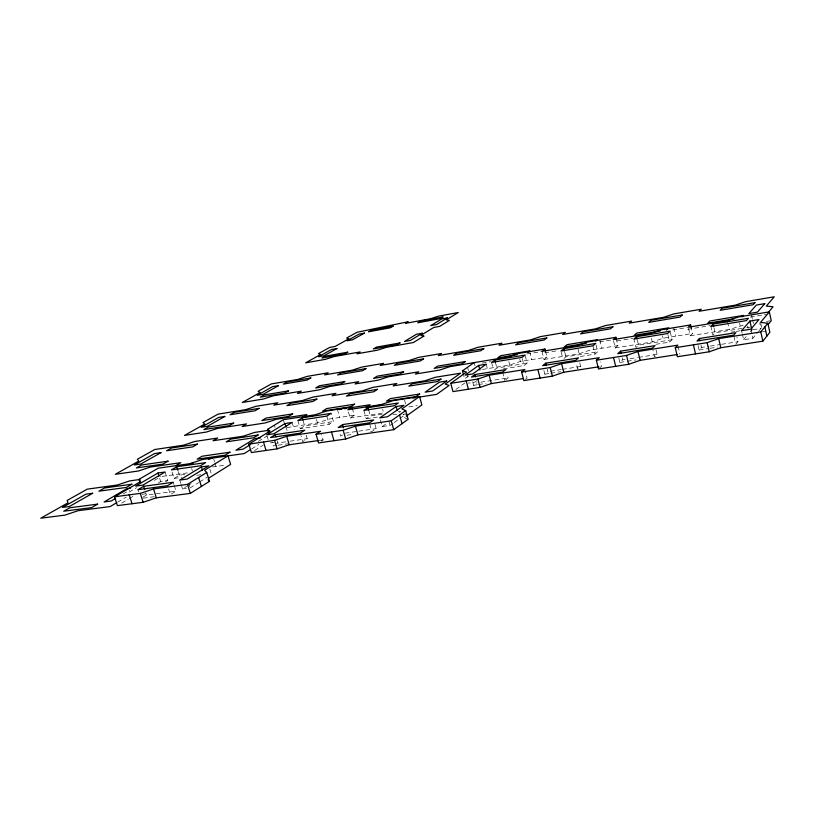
<?xml version="1.0" encoding="UTF-8"?>
<svg xmlns="http://www.w3.org/2000/svg" width="815" height="815" viewBox="0 0 815 815"><rect width="100%" height="100%" fill="white"/><g stroke="black" fill="none" stroke-linecap="round" stroke-linejoin="round"><path stroke-width="0.61" stroke-dasharray="4.08 3.06" d="M742.343 334.079L743.626 339.743L752.887 338.276L757.726 332.377M758.541 331.399L760.966 328.445L759.723 322.893M743.626 339.743L746.632 336.157M750.391 331.695L751.899 329.902M735.772 344.276L737.942 341.73L736.913 337.196M698.068 345.519L699.117 350.022L701.481 347.465L709.03 346.273M741.894 328.435L715.091 332.764L712.891 335.148L710.884 326.438M688.573 328.445L690.285 335.78L692.577 333.437L691.161 327.365M656.106 350.032L657.155 354.444L654.557 356.99L652.978 350.348M655.943 344.307L669.665 342.096L672.08 339.712L670.073 331.196M618.819 358.05L619.879 362.42L622.65 359.863L625.115 359.476M672.08 339.712L638.573 345.132L635.995 347.516L633.948 339.05M599.249 368.329L601.419 366.383L600.339 362.023M613.532 340.792L615.284 347.923L617.933 345.58L616.486 339.672M579.74 362.807L580.657 366.475L577.692 369.032L576.154 362.889M580.239 356.491L594.991 354.118L597.762 351.723L595.704 343.441M543.9 370.54L544.827 374.177L547.945 371.62L547.334 369.205M563.99 358.457L565.936 356.868L597.762 351.723M525.451 379.291L527.081 377.997L525.196 370.733M541.965 351.367L544.033 359.466L547.008 357.113L545.836 352.508M505.646 379.8L508.122 377.885L507.185 374.319M503.405 368.849L524.065 365.528L527.152 363.133L525.074 355.065M472.69 381.787L473.637 385.322L477.07 382.775M494.491 369.816L496.895 368.023L527.152 363.133M476.856 380.697L474.951 382.103L468.421 383.132M455.931 389.458L464.764 383.009M468.645 375.949L464.601 378.873L463.684 375.43M380.35 420.061L382.184 426.581L390.09 425.42L393.125 423.26M394.144 422.537L406.328 413.857L402.997 414.356M382.184 426.581L387.308 422.965M374.92 424.289L376.153 428.639L371.895 431.634L369.389 431.991M342.432 434.955L340.67 436.157L339.427 431.838M363.887 410.403L366.261 418.757L370.356 415.976L382.48 414.142M321.283 441.088L323.097 439.876L321.538 434.497M348.474 412.095L350.144 417.963L354.27 415.232L352.6 409.385M306.175 435.057L307.235 438.684L302.691 441.659L300.908 435.587M297.893 420.53L300.287 428.67L329.189 424.33L333.427 421.549L331.063 413.358M274.971 444.756L277.762 442.983L288.816 441.373M300.287 428.67L304.637 425.899L333.427 421.549M254.575 450.552L263.031 445.245M251.611 448.943L258.783 444.47M190.027 487.951L198.626 482.592M199.695 481.92L207.214 477.233M181.134 484.507L182.529 488.939L186.839 486.27M187.919 485.597L191.158 483.59M174.257 485.608L176.009 491.15L170.396 494.613L168.634 489.041M258.345 441.373L266.913 436.076M142.666 497.344L146.476 495.051L176.009 491.15M172.057 472.038L174.074 478.425L179.392 475.216L186.93 474.177M165.689 481.797L167.798 480.534L165.109 471.997M158.548 482.775L160.667 481.512L167.798 480.534M121.741 503.059L128.21 499.208M129.29 498.566L133.609 495.989M117.645 502.142L126.213 497.069M154.371 480.402L160.85 476.571M129.096 492.117L136.635 487.676M123.136 494.022L129.646 490.192M690.285 335.78L729.293 329.464L743.769 325.114M615.284 347.923L652.295 341.933L663.084 338.235L692.577 333.437M544.033 359.466L579.2 353.771L589.917 350.134L617.933 345.58M286.89 427.539L317.493 422.904L328.893 419.093L354.27 415.232M482.47 369.429L509.742 365.018L520.367 361.442L547.008 357.113M526.714 353.985L541.567 351.54M599.524 341.974L612.065 339.906M672.732 329.902L687.493 327.467M750.37 317.096L766.66 314.407M482.174 363.082L490.61 361.697M544.848 352.783L558.866 350.481M616.935 340.935L632.848 338.327M687.697 329.311L710.262 325.603M766.497 321.416L770.063 320.835M746.764 327.65L750.421 327.06M731.259 332.184L734.926 331.593M736.159 331.399L741.059 330.615M753.029 329.718L760.966 328.445M480.799 382.184L508.122 377.885M550.37 371.243L561.27 369.521M562.482 369.327L580.657 366.475M630.046 358.702L637.432 357.541M638.665 357.347L657.155 354.444M710.283 346.08L720.338 344.501M721.601 344.297L737.942 341.73M473.637 385.322L477.376 384.741M478.629 384.548L486.107 383.376M544.827 374.177L549.697 373.413M550.92 373.219L560.649 371.701M619.879 362.42L626.073 361.453M627.316 361.259L635.985 359.904M699.117 350.022L708.887 348.484M710.11 348.3L717.445 347.149M408.906 406.909L417.158 405.656M350.144 417.963L383.651 412.889L382.643 409.324M398.25 411.769L400.674 411.402L396.701 414.193L393.054 414.733M366.261 418.757L378.435 416.934M270.427 442.922L274.034 442.392M290.048 441.19L307.235 438.684M345.061 433.173L357.5 431.359M358.743 431.176L376.153 428.639M276.805 445.408L273.106 445.937L272.037 442.341M278.037 445.224L287.899 443.798M346.915 435.251L353.16 434.344M319.337 440.416L323.097 439.876M212.379 466.954L225.745 465.09M162.083 476.398L187.858 472.812M174.074 478.425L181.633 477.386M196.761 475.308L201.804 474.615M142.054 494.298L145.671 493.819M182.529 488.939L186.278 488.44M143.226 498.169L154.341 496.712M762.565 331.348L766.202 331.837M408.121 419.277L404.25 417.545L403.354 414.315M137.929 489.693L138.642 491.893M145.773 492.861L146.476 495.051M159.659 478.324L160.667 481.512M173.218 482.276L173.911 484.497M178.261 471.579L179.392 475.216M179.738 480.076L180.787 483.407M191.637 468.493L192.391 470.917M188.642 483.499L189.681 486.84M213.754 459.151L214.498 461.585M214.875 462.808L216.006 466.455M209.822 469.124L211.503 474.554M267.096 435.994L268.155 439.55M274.39 425.165L275.083 427.478M277.059 440.599L277.762 442.983M286.371 428.181L287.053 430.503M283.294 419.725L284.313 423.158M292.116 422.455L294.174 429.434M302.946 420.122L304.637 425.899M316.485 419.43L317.493 422.904M326.805 416.098L329.189 424.33M337.369 409.313L339.712 417.443M368.675 410.037L370.356 415.976M369.725 423.983L371.579 430.534M388.867 421.07L390.09 425.42M404.556 400.114L405.88 404.882M467.535 367.249L468.452 370.662M466.842 373.219L468.38 378.995M474.187 362.553L475.084 365.925M491.577 362.4L493.381 369.266M486.188 364.203L488.002 371.08M502.631 372.078L504.821 380.442M495.398 362.329L496.895 368.023M508.845 361.595L509.742 365.018M522.272 358.58L524.065 365.528M519.776 359.16L520.367 361.442M529.658 351.591L531.726 359.598M564.754 352.192L565.936 356.868M561.24 352.202L562.727 358.08M578.029 349.075L579.2 353.771M592.923 345.784L594.991 354.118M599.83 339.967L601.857 348.188M622.12 357.693L622.65 359.863M637.411 340.324L638.573 345.132M651.43 338.317L652.295 341.933M667.923 334.751L669.665 342.096M662.514 335.831L663.084 338.235M673.659 327.732L675.655 336.188M678.049 346.273L679.893 354.128M700.961 345.224L701.481 347.465M713.95 327.813L715.091 332.764M727.601 322.027L729.293 329.464M741.579 330.676L742.088 332.948M739.602 323.229L740.163 325.705M733.958 336.3L735.507 343.135M750.849 329.189L752.887 338.276M747.661 326.122L748.16 328.323M760.823 323.494L761.821 327.976M751.461 314.845L752.296 318.573M752.571 319.816L753.406 323.545"/><path stroke-width="1.22" d="M677.408 354.515L640.121 360.332L628.681 364.295L598.526 368.981L596.356 360.23L626.521 355.442L637.982 351.499L677.785 345.153L675.268 347.71L677.387 356.726L709.264 351.774L720.786 347.74L762.85 341.169L769.849 332.326L767.842 323.27L760.568 322.373L769.319 311.89L771.255 320.641L768.097 324.533M675.268 347.71L707.155 342.646L718.698 338.632L760.782 331.919L767.842 323.27M768.138 312.644L773.048 306.776L766.304 306.083L774.25 296.792L745.419 301.703L735.375 305.126L699.127 311.279L701.206 309.242L673.761 313.918L663.767 317.279L629.251 323.147L631.645 321.09L605.474 325.552L595.551 328.873L562.635 334.456L565.315 332.398L540.335 336.646L530.484 339.916L499.065 345.254L501.989 343.186L478.13 347.251L468.35 350.47L438.327 355.574L441.475 353.496L418.666 357.388L408.957 360.556L380.238 365.436L383.59 363.358L361.758 367.086L352.131 370.214L324.625 374.88L328.17 372.801L307.245 376.367L297.699 379.454L271.344 383.926L258.09 391.332L260.117 392.504L242.35 402.478L263.49 399.004L273.524 395.754L301.285 391.169L297.444 393.431L319.541 389.794L329.668 386.483L358.702 381.695L355.065 383.967L378.18 380.167L388.398 376.805L418.788 371.793L415.365 374.054L439.591 370.071L449.89 366.658L507.653 357.031L518.309 353.466L544.95 349.054L545.541 351.357M749.912 321.049L741.579 330.676L750.849 329.189L758.979 319.562L749.912 321.049L751.899 329.902M742.302 316.852L743.606 315.385L709.865 320.978L707.736 323.188L734.101 318.828M699.402 338.51L697.029 341.016L733.694 335.159L735.884 332.663L699.402 338.51L699.922 340.752M713.094 324.105L710.884 326.438L746.418 320.611L748.455 318.288L713.094 324.105L713.665 326.581M691.161 327.365L690.6 324.93L688.288 327.223L727.326 320.784L738.207 317.045L769.319 311.89M666.425 330.014L668.758 327.803L636.678 333.121L634.202 335.342L660.221 331.043M620.521 351.173L617.75 353.679L652.448 348.137L655.046 345.631L620.521 351.173L621.061 353.343M636.546 336.717L633.948 339.05L667.638 333.529L670.073 331.196L636.546 336.717L637.126 339.122M596.356 360.23L599.269 357.673L561.576 363.673L550.207 367.545L521.62 372.078L523.831 380.595L552.407 376.153L563.756 372.261L598.913 366.77M616.486 339.672L615.906 337.298L613.247 339.611L650.278 333.498L661.087 329.82L690.6 324.93M595.806 341.088L597.578 339.611L567.057 344.674L564.265 346.905L586.342 343.247M545.795 363.164L542.658 365.68L575.533 360.424L578.518 357.917L545.795 363.164L546.407 365.578M563.868 348.677L560.944 351.031L592.923 345.784L595.704 343.441L563.868 348.677L564.459 351.021M521.62 372.078L524.891 369.531L489.153 375.226L477.875 379.026L450.756 383.325L452.987 391.608L480.096 387.39L491.353 383.57L523.383 378.568M544.95 349.054L541.965 351.367L577.152 345.56L587.89 341.943L615.906 337.298M527.855 352.335L529.821 350.847L500.746 355.676L497.68 357.907L517.138 354.688M474.88 374.554L471.427 377.06L502.631 372.078L505.942 369.562L474.88 374.554L475.502 376.897M494.807 360.047L491.577 362.4L521.977 357.418L525.074 355.065L494.807 360.047L495.398 362.329M318.074 440.599L289.203 444.776L277.1 448.861L251.397 452.549L248.86 444.134L274.563 440.355L286.686 436.29L320.601 431.278L316.047 434.263L318.573 442.912L345.682 439.02L357.928 434.843L393.716 429.678L408.121 419.277L405.707 410.587L401.856 408.936L419.562 396.538L421.875 404.943L406.206 416.149M478.69 365.426L465.151 375.145L472.771 373.922L486.188 364.203L478.69 365.426L479.903 370M450.756 383.325L466.526 372.058L462.462 370.845L463.378 374.289M316.047 434.263L343.166 430.269L355.432 426.123L391.231 420.825L405.707 410.587M462.462 370.845L474.187 362.553M396.192 406.522L379.739 417.891L387.645 416.71L403.955 405.33L396.192 406.522L397.211 410.159M366.149 407.347L370.081 404.729L349.146 407.979M342.595 424.584L338.184 427.518L369.409 422.883L373.688 419.939L342.595 424.584L343.522 427.804M368.003 407.663L363.887 410.403L394.338 405.727L398.331 402.977L368.003 407.663L368.675 410.037M352.6 409.385L351.937 407.052L347.801 409.741L381.308 404.556L392.84 400.695L419.562 396.538M193.043 463.215L158.202 468.187L139.049 479.322L140.567 481.604L114.558 496.804L117.421 505.626L143.134 502.305L156.348 497.822L190.333 493.401L209.496 481.339L206.745 472.476L204.585 470.214L228.006 455.84L230.625 464.407L208.365 478.334M250.551 449.605L244.154 453.588L202.528 459.497L190.119 463.643M302.62 417.158L306.807 414.56L276.305 419.297L265.313 422.924L242.147 426.51L246.538 423.922L217.473 428.435L206.592 432.011L184.496 435.424L204.759 424.034L203.006 422.547L218.074 414.122L245.61 409.68L255.92 406.318L277.813 402.773L273.779 405.137L302.599 400.491L313.001 397.078L335.912 393.37L332.082 395.744L362.268 390.874L372.771 387.4L396.783 383.519L393.176 385.892L424.829 380.799L435.424 377.264L460.607 373.189L445.214 384.099L449.147 385.424L436.616 394.389L417.901 397.302M275.276 434.629L270.6 437.553L300.195 433.162L304.759 430.228L275.276 434.629L275.99 437.013M302.263 417.81L297.893 420.53L326.805 416.098L331.063 413.358L302.263 417.81L302.946 420.122M250.307 444.684L243.033 449.167L235.953 450.196L254.749 438.674L260.576 437.808M284.995 423.545L266.739 434.813L273.972 433.733L292.116 422.455L284.995 423.545L286.024 427.029M114.558 496.804L140.282 493.391L153.515 488.929L187.511 484.365L206.745 472.476M248.86 444.134L270.101 431.064L267.585 429.332L283.294 419.725L315.14 414.794L326.56 411.005L351.937 407.052M201.427 466.903L179.738 480.076L187.246 479.057L208.813 465.864L201.427 466.903L202.426 470.153M116.576 502.774L110.178 506.563L78.118 510.699L65.006 515.111L40.75 518.208L68.022 502.835L67.166 500.42L87.266 489.153L117.472 484.986L129.768 480.881L140.037 479.454M175.704 465.681L180.818 462.676L150.347 467.046L138.448 470.999L115.333 474.289L138.764 461.117L137.409 459.222L154.768 449.523L183.558 445.184L194.775 441.486L217.707 438.022L213.051 440.742L243.278 436.188L254.616 432.429L268.655 430.3M143.674 486.29L137.929 489.693L167.574 485.699L173.218 482.276L143.674 486.29L144.724 489.571M176.733 466.74L171.384 469.898L200.388 465.813L205.625 462.635L176.733 466.74L177.874 470.367M157.978 473.006L135.657 486.086L142.89 485.108L165.109 471.997L157.978 473.006L158.986 476.194M115.547 498.474L111.197 501.021L104.116 501.959L127.008 488.593L130.502 488.124M725.452 321.63L727.805 320.815M208.467 459.395L212.073 458.183M339.285 409.507L341.75 409.13M344.215 408.743L346.681 408.366M412.91 398.077L415.406 397.689M304.932 416.801L307.235 416.445M309.547 416.088L313.011 415.558M367.361 407.154L370.998 406.593M373.423 406.216L375.847 405.839M378.272 405.473L380.697 405.096M208.039 479.78L209.496 481.339M129.188 494.858L132.05 503.741M139.049 479.322L140.078 482.521M140.282 493.391L143.134 502.305M153.515 488.929L156.348 497.822M187.511 484.365L190.333 493.401M198.605 477.509L201.387 486.443M267.585 429.332L268.624 432.826M263.479 441.985L266.016 450.451M274.563 440.355L277.1 448.861M286.686 436.29L289.203 444.776M331.471 431.991L333.997 440.691M343.166 430.269L345.682 439.02M355.432 426.123L357.928 434.843M391.231 420.825L393.716 429.678M399.574 414.927L402.019 423.678M466.18 380.88L468.411 389.213M477.875 379.026L480.096 387.39M489.153 375.226L491.353 383.57M537.89 369.501L540.08 378.068M550.207 367.545L552.407 376.153M561.576 363.673L563.756 372.261M613.512 357.5L615.682 366.322M626.521 355.442L628.681 364.295M637.982 351.499L640.121 360.332M693.402 344.827L695.521 353.904M707.155 342.646L709.264 351.774M718.698 338.632L720.786 347.74M764.857 326.937L766.884 336.075M760.782 331.919L762.85 341.169M764.776 303.638L757.41 312.155L748.853 313.581L756.381 305.055L764.776 303.638M754.975 302.66L753.131 304.728L720.195 310.291L722.202 308.223L754.975 302.66M682.226 314.998L680.036 317.076L648.689 322.373L651.022 320.285L682.226 314.998M612.941 326.744L610.445 328.832L580.575 333.875L583.194 331.787L612.941 326.744M546.885 337.94L544.114 340.038L515.61 344.857L518.503 342.758L546.885 337.94M446.763 380.992L432.602 390.986L425.165 392.158L439.448 382.164L446.763 380.992M465.243 361.565L462.034 363.796L434.191 368.4L437.502 366.169L465.243 361.565M483.825 348.637L480.809 350.735L453.598 355.33L456.716 353.231L483.825 348.637M419.633 394.012L415.925 396.599L386.504 401.174L390.324 398.596L419.633 394.012M441.017 379.107L437.553 381.522L408.824 386.127L412.41 383.712L441.017 379.107M403.629 371.783L400.185 374.014L373.596 378.415L377.131 376.184L403.629 371.783M423.586 358.845L420.336 360.953L394.317 365.344L397.659 363.245L423.586 358.845M354.596 404.189L350.644 406.767L322.648 411.117L326.713 408.549L354.596 404.189M377.498 389.326L373.779 391.74L346.416 396.121L350.236 393.706L377.498 389.326M423.841 336.106L413.378 342.534L386.504 347.282L377.447 350.195L356.939 353.802L360.169 351.927L334.354 356.481L325.368 359.354L305.676 362.818L320.652 354.484L318.421 353.659L329.637 347.445L335.057 346.467L348.942 338.745L346.62 338.042L357.041 332.276L408.203 321.752L405.412 323.361L430.289 318.787L438.572 316.149L458.264 312.512L446.263 319.837L449.31 320.458L439.642 326.397L433.794 327.457L420.835 335.373L423.841 336.106M344.765 381.552L341.108 383.784L315.7 387.981L319.439 385.75L344.765 381.552M365.955 368.614L362.512 370.723L337.614 374.931L341.139 372.822L365.955 368.614M230.003 452.182L225.134 455.167L197.118 459.202L202.089 456.227L230.003 452.182M258.131 434.996L253.577 437.787L226.152 441.883L230.808 439.102L258.131 434.996M292.697 413.877L288.5 416.434L261.839 420.591L266.118 418.034L292.697 413.877M316.943 399.065L313.001 401.469L286.89 405.646L290.914 403.252L316.943 399.065M422.272 333.223L410.434 340.426L404.495 341.485L416.404 334.272L422.272 333.223M447.455 317.891L436.504 324.564L430.728 325.603L441.761 318.93L447.455 317.891M400.012 342.932L396.946 344.776L373.382 348.942L376.53 347.088L400.012 342.932M442.973 317.004L440.273 318.634L417.8 322.76L420.571 321.13L442.973 317.004M97.647 504.128L91.708 507.592L63.733 511.209L69.764 507.776L97.647 504.128M131.857 484.222L126.315 487.441L98.9 491.18L104.524 487.971L131.857 484.222M288.479 390.884L284.639 393.115L260.331 397.129L264.254 394.908L288.479 390.884M310.79 377.966L307.153 380.075L283.304 384.099L287.012 382.001L310.79 377.966M168.073 461.158L162.98 464.112L136.36 467.942L141.535 464.998L168.073 461.158M197.485 444.104L192.717 446.875L166.617 450.766L171.476 448.005L197.485 444.104M233.691 423.107L229.3 425.654L203.872 429.617L208.345 427.08L233.691 423.107M259.129 408.356L254.993 410.76L230.054 414.754L234.272 412.359L259.129 408.356M347.761 352.182L344.521 354.036L321.894 358.03L325.195 356.175L347.761 352.182M393.095 326.183L390.242 327.824L368.604 331.787L371.518 330.156L393.095 326.183M92.676 493.258L69.326 506.523L62.49 507.419L85.921 494.175L92.676 493.258M278.486 385.658L263.204 394.297L257.245 395.295L272.597 386.646L278.486 385.658M160.942 452.641L140.842 464.02L134.322 464.968L154.504 453.598L160.942 452.641M224.848 416.445L207.438 426.306L201.203 427.284L218.695 417.433L224.848 416.445M336.952 348.525L324.044 355.748L318.492 356.736L331.461 349.503L336.952 348.525M364.458 333.111L352.488 339.814L347.078 340.802L359.109 334.089L364.458 333.111"/></g></svg>
